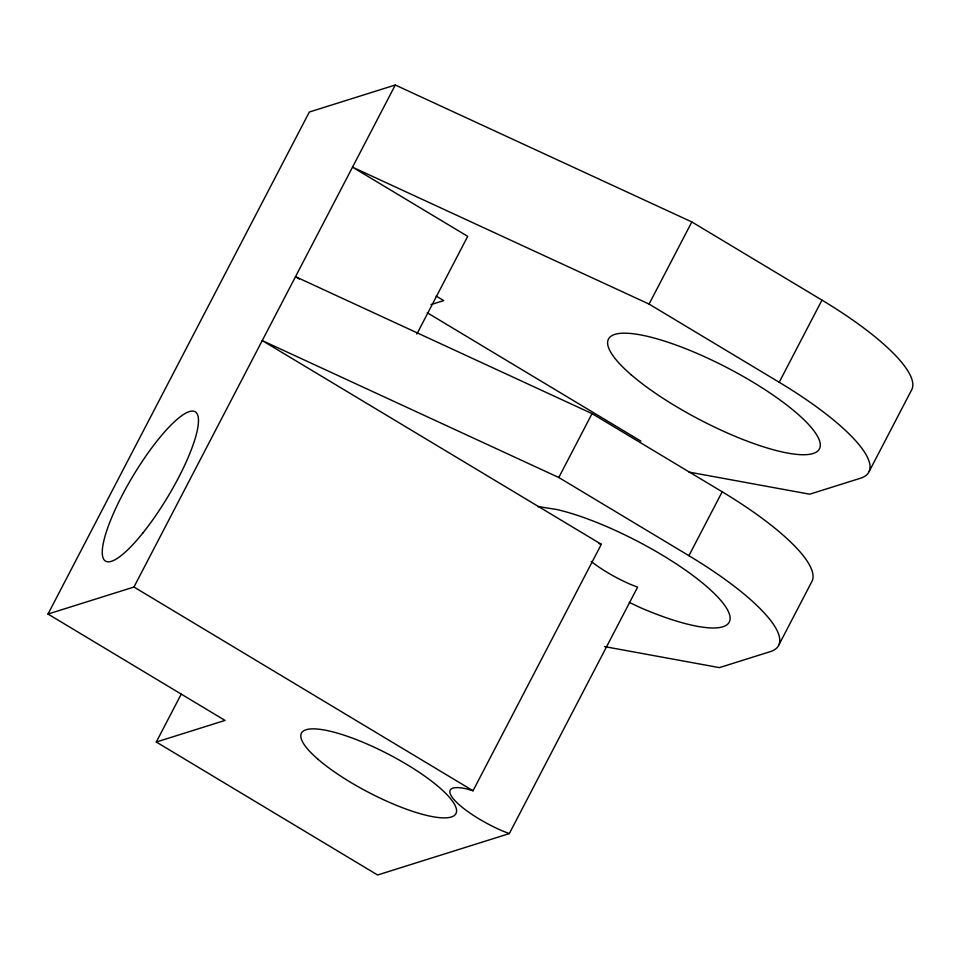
<?xml version="1.0" encoding="UTF-8"?>
<svg xmlns="http://www.w3.org/2000/svg" width="960" height="960" viewBox="0 0 960 960"><rect width="100%" height="100%" fill="white"/><g stroke="black" fill="none" stroke-linecap="round" stroke-linejoin="round"><path stroke-width="1.44" d="M591.168 561.396A50.976 12.588 27.5 0 0 630.696 584.46L637.596 587.16L509.304 833.604L377.592 874.992L156.288 742.02L225.036 720.42L48 614.04L309.336 112.02L395.292 85.008L691.836 221.94L821.964 300.12A159.288 39.348 27.5 0 1 912 389.196L869.232 471.348M48 614.04L133.956 587.028L395.292 85.008M156.288 742.02L181.188 694.212M416.868 334.008L467.7 236.352L352.524 167.16L649.068 304.08L779.196 382.272A159.288 39.348 27.5 0 1 860.412 478.26L809.7 494.196L689.004 472.092M604.548 646.596L719.412 667.62L770.136 651.684A159.288 39.348 27.5 0 0 688.92 555.696L558.792 477.504L592.044 413.616L295.512 276.684L299.352 279M649.068 304.08L691.836 221.94M509.304 833.604L502.404 830.904A50.976 12.588 27.5 0 1 453.732 799.272A50.976 12.588 27.5 0 1 466.908 788.952L473.04 790.752L601.332 544.308L262.248 340.584L558.792 477.504M688.92 555.696L722.184 491.796L592.044 413.616M779.196 382.272L821.964 300.12M778.956 644.772L812.22 580.872A159.288 39.348 27.5 0 0 722.184 491.796M430.956 304.596L443.712 300.6L436.116 296.04M537.948 506.532L557.136 509.568A118.932 29.376 27.5 0 1 721.092 600.768A118.932 29.376 27.5 0 1 639.972 607.464L629.304 602.412M598.884 543.588L601.332 544.308M427.284 312.768L640.932 441.156M133.956 587.028L473.04 790.752M317.976 759.252A87.072 21.504 27.5 0 0 451.284 816.996A87.072 21.504 27.5 0 0 366.816 743.904A87.072 21.504 27.5 0 0 317.976 759.252M142.764 533.1A87.072 20.268 -59 0 0 195.312 411.852A87.072 20.268 -59 0 0 113.052 514.368A87.072 20.268 -59 0 0 142.764 533.1M631.02 374.64A118.932 29.376 27.5 0 0 813.096 453.516A118.932 29.376 27.5 0 0 697.716 353.688A118.932 29.376 27.5 0 0 631.02 374.64"/></g></svg>
